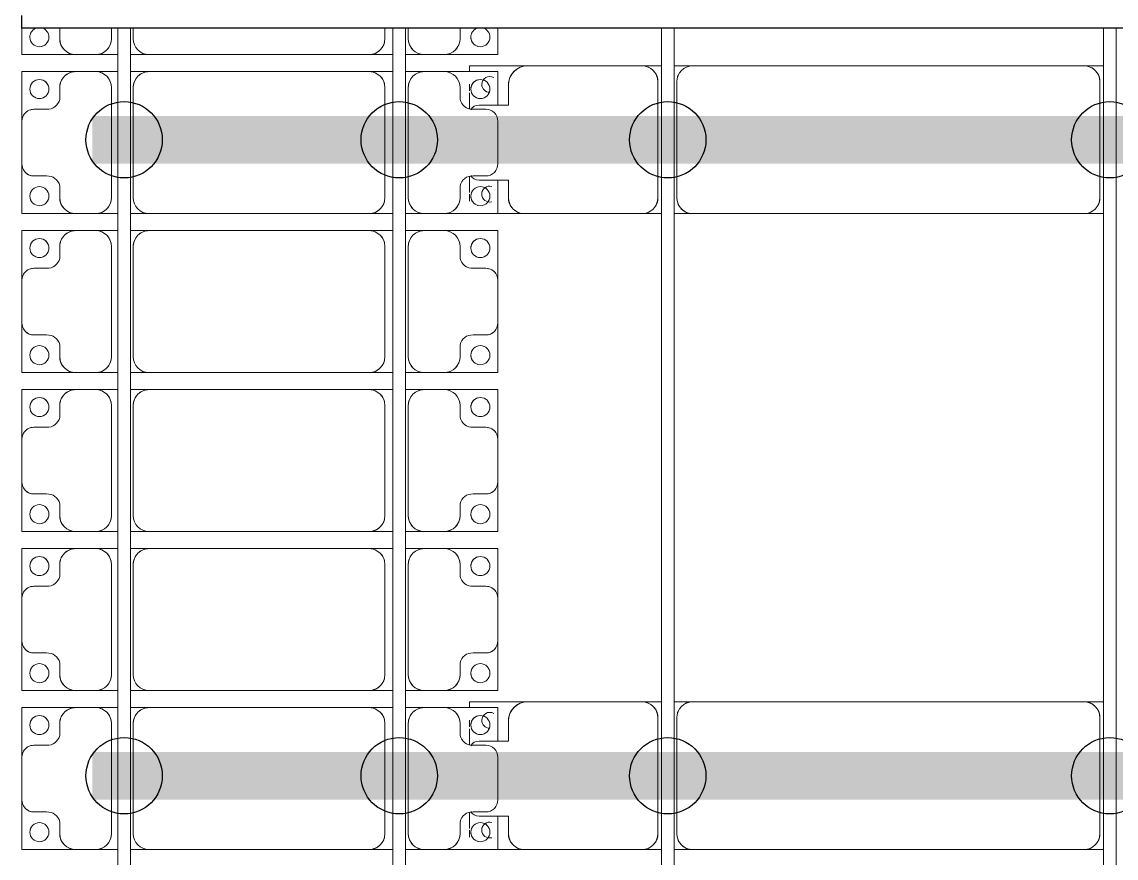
# Model space of a CAD drawing. Header units: millimetres. Extents: x -533732 to -130507, y -117886 to -23954.
# Drawn here: x -526231 to -522790, y -92395 to -89765 of the extents above; entities that cross this region are included whole.
import ezdxf

# ---------------------------------------------------------------- set-up
doc = ezdxf.new("R2010")
doc.units = ezdxf.units.MM
doc.layers.add('A-GENM', color=13, linetype='Continuous', lineweight=9)
doc.layers.add('S-BEAM', color=12, linetype='Continuous', lineweight=9)
doc.layers.add('GC-HOP 40x60 GIA CUONG', color=1, linetype='Continuous')

# ---------------------------------------------------------------- blocks, each defined once
blk = doc.blocks.new('Dầm C52 - Hộp 40x60-19816-BỐ TRÍ KHUNG KẾT CẤU BÈ PIN 06')
at = {"layer": 'S-BEAM', "color": 3, "lineweight": 25}
for p, q in [((-145891.1, -20), (-145891.1, 20)), ((145891.1, -20), (-145891.1, -20))]:
    blk.add_line(p, q, dxfattribs=at)
blk = doc.blocks.new('Dai phao do pin - DẢI PHAO ĐỠ PIN-V135-BỐ TRÍ KHUNG KẾT CẤU BÈ PIN 06')
at = {"layer": 'A-GENM', "color": 7}
for p, q in [((67088.9, 223.4), (67149.7, 223.4)), ((67088.9, 223.4), (67149.7, 223.4)), ((68380.3, 223.4), (67149.7, 223.4)), ((68380.3, 223.4), (68438.9, 223.4)), ((68380.3, 223.4), (68438.9, 223.4)), ((68478.9, 223.4), (68539.7, 223.4)), ((68478.9, 223.4), (68539.7, 223.4)), ((68909.7, 223.4), (68539.7, 223.4)), ((68909.7, 223.4), (69082.2, 223.4)), ((69082.2, 223.4), (68909.7, 223.4)), ((67099.7, 173.4), (67099.7, -191.6)), ((68430.3, -191.6), (68430.3, 173.4)), ((68489.7, 173.4), (68489.7, -191.6)), ((68959.7, 118.2), (68959.7, 173.4)), ((69082.2, 184), (69082.2, 162.5)), ((69082.2, 162.5), (69082.2, 184)), ((69082.2, 156.9), (69082.2, 106.1)), ((69082.2, 106.1), (69082.2, 156.9)), ((69052.2, 118.2), (68959.7, 118.2)), ((68959.7, -181.6), (68959.7, -118.2)), ((68959.7, -118.2), (69052.2, -118.2)), ((69082.2, -106.1), (69082.2, -156.9)), ((69082.2, -156.9), (69082.2, -106.1)), ((69082.2, -162.5), (69082.2, -184)), ((69082.2, -184), (69082.2, -162.5)), ((69082.2, -222.3), (69082.2, -241.6)), ((69082.2, -241.6), (69082.2, -222.3)), ((67149.7, -241.6), (67088.9, -241.6)), ((67149.7, -241.6), (67088.9, -241.6)), ((67149.7, -241.6), (68380.3, -241.6)), ((68438.9, -241.6), (68380.3, -241.6)), ((68438.9, -241.6), (68380.3, -241.6)), ((68539.7, -241.6), (68478.9, -241.6)), ((68539.7, -241.6), (68478.9, -241.6)), ((68539.7, -241.6), (68899.7, -241.6)), ((69082.2, -241.6), (68899.7, -241.6)), ((68899.7, -241.6), (69082.2, -241.6))]:
    blk.add_line(p, q, dxfattribs=at)
for centre, radius, start, end in [((67149.7, 173.4), 50, 90, 180), ((67149.7, 173.4), 50, 90, 120), ((68380.3, 173.4), 50, 0, 90), ((68380.3, 173.4), 50, 15, 90), ((68539.7, 173.4), 50, 90, 180), ((68539.7, 173.4), 50, 105, 180), ((68909.7, 173.4), 50, 0, 90), ((68909.7, 173.4), 50, 0, 75), ((67149.7, 173.4), 50, 150, 180), ((69018.6, 161.8), 25, 360, 105), ((69018.6, 161.8), 25, 0, 105), ((69018.6, 161.8), 25, 255, 360), ((69018.6, 161.8), 25, 270, 360), ((69052.2, 88.2), 30, 30, 90), ((69052.2, 88.2), 30, 30, 60), ((69052.2, -88.2), 30, 270, 330), ((69052.2, -88.2), 30, 300, 330), ((69052.2, -88.2), 30, 300, 315), ((69052.2, -88.2), 30, 300, 315), ((69018.6, -183.2), 25, 0, 90), ((69018.6, -183.2), 25, 0, 90), ((67149.7, -191.6), 50, 180, 270), ((67149.7, -191.6), 50, 180, 210), ((68380.3, -191.6), 50, 270, 360), ((68380.3, -191.6), 50, 330, 345), ((68539.7, -191.6), 50, 180, 270), ((68539.7, -191.6), 50, 180, 255), ((68899.7, -181.6), 60, 270, 360), ((68899.7, -181.6), 60, 300, 0), ((69018.6, -183.2), 25, 240, 360), ((69018.6, -183.2), 25, 240, 360), ((67149.7, -191.6), 50, 225, 255), ((68380.3, -191.6), 50, 270, 300)]:
    blk.add_arc(centre, radius, start, end, dxfattribs=at)
blk = doc.blocks.new('Dai phao do pin - DẢI PHAO ĐỠ PIN-V136-BỐ TRÍ KHUNG KẾT CẤU BÈ PIN 06')
at = {"layer": 'A-GENM', "color": 7}
for p, q in [((67088.9, 223.4), (67149.7, 223.4)), ((67088.9, 223.4), (67149.7, 223.4)), ((68380.3, 223.4), (67149.7, 223.4)), ((68380.3, 223.4), (68438.9, 223.4)), ((68380.3, 223.4), (68438.9, 223.4)), ((68478.9, 223.4), (68539.7, 223.4)), ((68478.9, 223.4), (68539.7, 223.4)), ((68909.7, 223.4), (68539.7, 223.4)), ((68909.7, 223.4), (69082.2, 223.4)), ((69082.2, 223.4), (68909.7, 223.4)), ((67099.7, 173.4), (67099.7, -191.6)), ((68430.3, -191.6), (68430.3, 173.4)), ((68489.7, 173.4), (68489.7, -191.6)), ((68959.7, 118.2), (68959.7, 173.4)), ((69082.2, 184), (69082.2, 162.5)), ((69082.2, 162.5), (69082.2, 184)), ((69082.2, 156.9), (69082.2, 106.1)), ((69082.2, 106.1), (69082.2, 156.9)), ((69052.2, 118.2), (68959.7, 118.2)), ((68959.7, -181.6), (68959.7, -118.2)), ((68959.7, -118.2), (69052.2, -118.2)), ((69082.2, -106.1), (69082.2, -156.9)), ((69082.2, -156.9), (69082.2, -106.1)), ((69082.2, -162.5), (69082.2, -184)), ((69082.2, -184), (69082.2, -162.5)), ((69082.2, -222.3), (69082.2, -241.6)), ((69082.2, -241.6), (69082.2, -222.3)), ((67149.7, -241.6), (67088.9, -241.6)), ((67149.7, -241.6), (67088.9, -241.6)), ((67149.7, -241.6), (68380.3, -241.6)), ((68438.9, -241.6), (68380.3, -241.6)), ((68438.9, -241.6), (68380.3, -241.6)), ((68539.7, -241.6), (68478.9, -241.6)), ((68539.7, -241.6), (68478.9, -241.6)), ((68539.7, -241.6), (68899.7, -241.6)), ((69082.2, -241.6), (68899.7, -241.6)), ((68899.7, -241.6), (69082.2, -241.6))]:
    blk.add_line(p, q, dxfattribs=at)
for centre, radius, start, end in [((67149.7, 173.4), 50, 90, 180), ((67149.7, 173.4), 50, 90, 120), ((68380.3, 173.4), 50, 0, 90), ((68380.3, 173.4), 50, 15, 90), ((68539.7, 173.4), 50, 90, 180), ((68539.7, 173.4), 50, 105, 180), ((68909.7, 173.4), 50, 0, 90), ((68909.7, 173.4), 50, 0, 75), ((67149.7, 173.4), 50, 150, 180), ((69018.6, 161.8), 25, 360, 105), ((69018.6, 161.8), 25, 0, 105), ((69018.6, 161.8), 25, 255, 360), ((69018.6, 161.8), 25, 270, 360), ((69052.2, 88.2), 30, 30, 90), ((69052.2, 88.2), 30, 30, 60), ((69052.2, -88.2), 30, 270, 330), ((69052.2, -88.2), 30, 300, 330), ((69052.2, -88.2), 30, 300, 315), ((69052.2, -88.2), 30, 300, 315), ((69018.6, -183.2), 25, 0, 90), ((69018.6, -183.2), 25, 0, 90), ((67149.7, -191.6), 50, 180, 270), ((67149.7, -191.6), 50, 180, 210), ((68380.3, -191.6), 50, 270, 360), ((68380.3, -191.6), 50, 330, 345), ((68539.7, -191.6), 50, 180, 270), ((68539.7, -191.6), 50, 180, 255), ((68899.7, -181.6), 60, 270, 360), ((68899.7, -181.6), 60, 300, 0), ((69018.6, -183.2), 25, 240, 360), ((69018.6, -183.2), 25, 240, 360), ((67149.7, -191.6), 50, 225, 255), ((68380.3, -191.6), 50, 270, 300)]:
    blk.add_arc(centre, radius, start, end, dxfattribs=at)
blk = doc.blocks.new('Dầm C52 - Dầm C52-19796-BỐ TRÍ KHUNG KẾT CẤU BÈ PIN 06')
at = {"layer": 'S-BEAM', "color": 1}
for p, q in [((-23413.3, 20), (-18653.3, 20)), ((-18653.3, -20), (-23413.3, -20))]:
    blk.add_line(p, q, dxfattribs=at)
blk = doc.blocks.new('Dai phaodi lai - DẢI PHAO ĐI LẠI-19048-BỐ TRÍ KHUNG KẾT CẤU BÈ PIN 06')
at = {"layer": 'A-GENM', "color": 7}
for p, q in [((57640, 748.4), (57723.2, 748.4)), ((57723.2, 748.4), (57640, 748.4)), ((57723.2, 748.4), (57723.2, 579.3)), ((57723.2, 579.3), (57723.2, 748.4)), ((57776.8, 748.4), (57881.8, 748.4)), ((57776.8, 579.3), (57776.8, 748.4)), ((57776.8, 748.4), (57776.8, 579.3)), ((57881.8, 748.4), (57776.8, 748.4)), ((58066.9, 748.4), (57933.1, 748.4)), ((58118.2, 748.4), (58223.2, 748.4)), ((58223.2, 748.4), (58118.2, 748.4)), ((58223.2, 748.4), (58223.2, 579.3)), ((58223.2, 579.3), (58223.2, 748.4)), ((58276.8, 748.4), (58433.1, 748.4)), ((58276.8, 579.3), (58276.8, 748.4)), ((58276.8, 748.4), (58276.8, 579.3)), ((58433.1, 748.4), (58276.8, 748.4)), ((58566.9, 748.4), (58433.1, 748.4)), ((58566.9, 748.4), (58723.2, 748.4)), ((58723.2, 748.4), (58566.9, 748.4)), ((58723.2, 748.4), (58723.2, 579.3)), ((58723.2, 579.3), (58723.2, 748.4)), ((58776.8, 748.4), (58933.1, 748.4)), ((58776.8, 579.3), (58776.8, 748.4)), ((58776.8, 748.4), (58776.8, 579.3)), ((58933.1, 748.4), (58776.8, 748.4)), ((59066.9, 748.4), (58933.1, 748.4)), ((59066.9, 748.4), (59223.2, 748.4)), ((59223.2, 748.4), (59066.9, 748.4)), ((59223.2, 748.4), (59223.2, 579.3)), ((59223.2, 579.3), (59223.2, 748.4)), ((59276.8, 748.4), (59433.1, 748.4)), ((59276.8, 579.3), (59276.8, 748.4)), ((59276.8, 748.4), (59276.8, 579.3)), ((59433.1, 748.4), (59276.8, 748.4)), ((59566.9, 748.4), (59433.1, 748.4)), ((59566.9, 748.4), (59723.2, 748.4)), ((59723.2, 748.4), (59566.9, 748.4)), ((59723.2, 748.4), (59723.2, 579.3)), ((59723.2, 579.3), (59723.2, 748.4)), ((59776.8, 748.4), (59881.8, 748.4)), ((59776.8, 579.3), (59776.8, 748.4)), ((59776.8, 748.4), (59776.8, 579.3)), ((59881.8, 748.4), (59776.8, 748.4)), ((60066.9, 748.4), (59933.1, 748.4)), ((60118.2, 748.4), (60223.2, 748.4)), ((60223.2, 748.4), (60118.2, 748.4)), ((60223.2, 748.4), (60223.2, 579.3)), ((60223.2, 579.3), (60223.2, 748.4)), ((57895.1, 710.4), (57895.1, 670.7)), ((58104.9, 670.7), (58104.9, 710.4)), ((58395.1, 710.4), (58395.1, 670.7)), ((58604.9, 670.7), (58604.9, 710.4)), ((58895.1, 710.4), (58895.1, 670.7)), ((59104.9, 670.7), (59104.9, 710.4)), ((59395.1, 710.4), (59395.1, 670.7)), ((59604.9, 670.7), (59604.9, 710.4)), ((59895.1, 710.4), (59895.1, 670.7)), ((60104.9, 670.7), (60104.9, 710.4)), ((57673.2, 629.3), (57640, 629.3)), ((57864.3, 629.3), (57826.8, 629.3)), ((58173.2, 629.3), (58135.7, 629.3)), ((58364.3, 629.3), (58326.8, 629.3)), ((58673.2, 629.3), (58635.7, 629.3)), ((58864.3, 629.3), (58826.8, 629.3)), ((59173.2, 629.3), (59135.7, 629.3)), ((59364.3, 629.3), (59326.8, 629.3)), ((59673.2, 629.3), (59635.7, 629.3)), ((59864.3, 629.3), (59826.8, 629.3)), ((60173.2, 629.3), (60135.7, 629.3)), ((57723.2, 516.7), (57723.2, 579.3)), ((57776.8, 579.3), (57776.8, 516.7)), ((58223.2, 516.7), (58223.2, 579.3)), ((58276.8, 579.3), (58276.8, 516.7)), ((58723.2, 516.7), (58723.2, 579.3)), ((58776.8, 579.3), (58776.8, 516.7)), ((59223.2, 516.7), (59223.2, 579.3)), ((59276.8, 579.3), (59276.8, 516.7)), ((59723.2, 516.7), (59723.2, 579.3)), ((59776.8, 579.3), (59776.8, 516.7)), ((60223.2, 516.7), (60223.2, 579.3)), ((57723.2, 516.7), (57723.2, 458.1)), ((57723.2, 516.7), (57723.2, 458.1)), ((57776.8, 458.1), (57776.8, 516.7)), ((57776.8, 458.1), (57776.8, 516.7)), ((58223.2, 516.7), (58223.2, 458.1)), ((58223.2, 516.7), (58223.2, 458.1)), ((58276.8, 458.1), (58276.8, 516.7)), ((58276.8, 458.1), (58276.8, 516.7)), ((58723.2, 516.7), (58723.2, 458.1)), ((58723.2, 516.7), (58723.2, 458.1)), ((58776.8, 458.1), (58776.8, 516.7)), ((58776.8, 458.1), (58776.8, 516.7)), ((59223.2, 516.7), (59223.2, 458.1)), ((59223.2, 516.7), (59223.2, 458.1)), ((59276.8, 458.1), (59276.8, 516.7)), ((59276.8, 458.1), (59276.8, 516.7)), ((59723.2, 516.7), (59723.2, 458.1)), ((59723.2, 516.7), (59723.2, 458.1)), ((59776.8, 458.1), (59776.8, 516.7)), ((59776.8, 458.1), (59776.8, 516.7)), ((60223.2, 516.7), (60223.2, 458.1)), ((60223.2, 516.7), (60223.2, 458.1)), ((57640, 466.7), (57673.2, 466.7)), ((57826.8, 466.7), (58173.2, 466.7)), ((58326.8, 466.7), (58673.2, 466.7)), ((58826.8, 466.7), (59173.2, 466.7)), ((59326.8, 466.7), (59673.2, 466.7)), ((59826.8, 466.7), (60173.2, 466.7)), ((57723.2, 418.1), (57723.2, 343.3)), ((57723.2, 418.1), (57723.2, 343.3)), ((57776.8, 343.3), (57776.8, 418.1)), ((57776.8, 343.3), (57776.8, 418.1)), ((58223.2, 418.1), (58223.2, 343.3)), ((58223.2, 418.1), (58223.2, 343.3)), ((58276.8, 343.3), (58276.8, 418.1)), ((58276.8, 343.3), (58276.8, 418.1)), ((58723.2, 418.1), (58723.2, 343.3)), ((58723.2, 418.1), (58723.2, 343.3)), ((58776.8, 343.3), (58776.8, 418.1)), ((58776.8, 343.3), (58776.8, 418.1)), ((59223.2, 418.1), (59223.2, 343.3)), ((59223.2, 418.1), (59223.2, 343.3)), ((59276.8, 343.3), (59276.8, 418.1)), ((59276.8, 343.3), (59276.8, 418.1)), ((59723.2, 418.1), (59723.2, 343.3)), ((59723.2, 418.1), (59723.2, 343.3)), ((59776.8, 343.3), (59776.8, 418.1)), ((59776.8, 343.3), (59776.8, 418.1)), ((60223.2, 418.1), (60223.2, 343.3)), ((60223.2, 418.1), (60223.2, 343.3)), ((57673.2, 393.3), (57640, 393.3)), ((58173.2, 393.3), (57826.8, 393.3)), ((58673.2, 393.3), (58326.8, 393.3)), ((59173.2, 393.3), (58826.8, 393.3)), ((59673.2, 393.3), (59326.8, 393.3)), ((60173.2, 393.3), (59826.8, 393.3)), ((57723.2, -348.3), (57723.2, 343.3)), ((57776.8, 343.3), (57776.8, -348.3)), ((58223.2, -348.3), (58223.2, 343.3)), ((58276.8, 343.3), (58276.8, -348.3)), ((58723.2, -348.3), (58723.2, 343.3)), ((58776.8, 343.3), (58776.8, -348.3)), ((59223.2, -348.3), (59223.2, 343.3)), ((59276.8, 343.3), (59276.8, -348.3)), ((59723.2, -348.3), (59723.2, 343.3)), ((59776.8, 343.3), (59776.8, -348.3)), ((60223.2, -348.3), (60223.2, 343.3)), ((57723.2, -348.3), (57723.2, -406.9)), ((57723.2, -348.3), (57723.2, -406.9)), ((57776.8, -406.9), (57776.8, -348.3)), ((57776.8, -406.9), (57776.8, -348.3)), ((58223.2, -348.3), (58223.2, -406.9)), ((58223.2, -348.3), (58223.2, -406.9)), ((58276.8, -406.9), (58276.8, -348.3)), ((58276.8, -406.9), (58276.8, -348.3)), ((58723.2, -348.3), (58723.2, -406.9)), ((58723.2, -348.3), (58723.2, -406.9)), ((58776.8, -406.9), (58776.8, -348.3)), ((58776.8, -406.9), (58776.8, -348.3)), ((59223.2, -348.3), (59223.2, -406.9)), ((59223.2, -348.3), (59223.2, -406.9)), ((59276.8, -406.9), (59276.8, -348.3)), ((59276.8, -406.9), (59276.8, -348.3)), ((59723.2, -348.3), (59723.2, -406.9)), ((59723.2, -348.3), (59723.2, -406.9)), ((59776.8, -406.9), (59776.8, -348.3)), ((59776.8, -406.9), (59776.8, -348.3)), ((60223.2, -348.3), (60223.2, -406.9)), ((60223.2, -348.3), (60223.2, -406.9)), ((57640, -398.3), (57673.2, -398.3)), ((57826.8, -398.3), (58173.2, -398.3)), ((58326.8, -398.3), (58673.2, -398.3)), ((58826.8, -398.3), (59173.2, -398.3)), ((59326.8, -398.3), (59673.2, -398.3)), ((59826.8, -398.3), (60173.2, -398.3)), ((57723.2, -446.9), (57723.2, -516.7)), ((57723.2, -446.9), (57723.2, -516.7)), ((57776.8, -516.7), (57776.8, -446.9)), ((57776.8, -516.7), (57776.8, -446.9)), ((58223.2, -446.9), (58223.2, -516.7)), ((58223.2, -446.9), (58223.2, -516.7)), ((58276.8, -516.7), (58276.8, -446.9)), ((58276.8, -516.7), (58276.8, -446.9)), ((58723.2, -446.9), (58723.2, -516.7)), ((58723.2, -446.9), (58723.2, -516.7)), ((58776.8, -516.7), (58776.8, -446.9)), ((58776.8, -516.7), (58776.8, -446.9)), ((59223.2, -446.9), (59223.2, -516.7)), ((59223.2, -446.9), (59223.2, -516.7)), ((59276.8, -516.7), (59276.8, -446.9)), ((59276.8, -516.7), (59276.8, -446.9)), ((59723.2, -446.9), (59723.2, -516.7)), ((59723.2, -446.9), (59723.2, -516.7)), ((59776.8, -516.7), (59776.8, -446.9)), ((59776.8, -516.7), (59776.8, -446.9)), ((60223.2, -446.9), (60223.2, -516.7)), ((60223.2, -446.9), (60223.2, -516.7)), ((57673.2, -466.7), (57640, -466.7)), ((58173.2, -466.7), (57826.8, -466.7)), ((58673.2, -466.7), (58326.8, -466.7)), ((59173.2, -466.7), (58826.8, -466.7)), ((59673.2, -466.7), (59326.8, -466.7)), ((60173.2, -466.7), (59826.8, -466.7)), ((57723.2, -579.3), (57723.2, -516.7)), ((57776.8, -516.7), (57776.8, -579.3)), ((58223.2, -579.3), (58223.2, -516.7)), ((58276.8, -516.7), (58276.8, -579.3)), ((58723.2, -579.3), (58723.2, -516.7)), ((58776.8, -516.7), (58776.8, -579.3)), ((59223.2, -579.3), (59223.2, -516.7)), ((59276.8, -516.7), (59276.8, -579.3)), ((59723.2, -579.3), (59723.2, -516.7)), ((59776.8, -516.7), (59776.8, -579.3)), ((60223.2, -579.3), (60223.2, -516.7)), ((57723.2, -579.3), (57723.2, -748.4)), ((57723.2, -748.4), (57723.2, -579.3)), ((57776.8, -748.4), (57776.8, -579.3)), ((57776.8, -579.3), (57776.8, -748.4)), ((58223.2, -579.3), (58223.2, -748.4)), ((58223.2, -748.4), (58223.2, -579.3)), ((58276.8, -748.4), (58276.8, -579.3)), ((58276.8, -579.3), (58276.8, -748.4)), ((58723.2, -579.3), (58723.2, -748.4)), ((58723.2, -748.4), (58723.2, -579.3)), ((58776.8, -748.4), (58776.8, -579.3)), ((58776.8, -579.3), (58776.8, -748.4)), ((59223.2, -579.3), (59223.2, -748.4)), ((59223.2, -748.4), (59223.2, -579.3)), ((59276.8, -748.4), (59276.8, -579.3)), ((59276.8, -579.3), (59276.8, -748.4)), ((59723.2, -579.3), (59723.2, -748.4)), ((59723.2, -748.4), (59723.2, -579.3)), ((59776.8, -748.4), (59776.8, -579.3)), ((59776.8, -579.3), (59776.8, -748.4)), ((60223.2, -579.3), (60223.2, -748.4)), ((60223.2, -748.4), (60223.2, -579.3)), ((57640, -629.3), (57673.2, -629.3)), ((57826.8, -629.3), (57864.3, -629.3)), ((58135.7, -629.3), (58173.2, -629.3)), ((58326.8, -629.3), (58364.3, -629.3)), ((58635.7, -629.3), (58673.2, -629.3)), ((58826.8, -629.3), (58864.3, -629.3)), ((59135.7, -629.3), (59173.2, -629.3)), ((59326.8, -629.3), (59364.3, -629.3)), ((59635.7, -629.3), (59673.2, -629.3)), ((59826.8, -629.3), (59864.3, -629.3)), ((60135.7, -629.3), (60173.2, -629.3)), ((57895.1, -670.7), (57895.1, -710.4)), ((58104.9, -710.4), (58104.9, -670.7)), ((58395.1, -670.7), (58395.1, -710.4)), ((58604.9, -710.4), (58604.9, -670.7)), ((58895.1, -670.7), (58895.1, -710.4)), ((59104.9, -710.4), (59104.9, -670.7)), ((59395.1, -670.7), (59395.1, -710.4)), ((59604.9, -710.4), (59604.9, -670.7)), ((59895.1, -670.7), (59895.1, -710.4)), ((60104.9, -710.4), (60104.9, -670.7)), ((57723.2, -748.4), (57640, -748.4)), ((57640, -748.4), (57723.2, -748.4)), ((57933.1, -748.4), (57776.8, -748.4)), ((57776.8, -748.4), (57933.1, -748.4)), ((57933.1, -748.4), (58066.9, -748.4)), ((58223.2, -748.4), (58066.9, -748.4)), ((58066.9, -748.4), (58223.2, -748.4)), ((58433.1, -748.4), (58276.8, -748.4)), ((58276.8, -748.4), (58433.1, -748.4)), ((58433.1, -748.4), (58566.9, -748.4)), ((58723.2, -748.4), (58566.9, -748.4)), ((58566.9, -748.4), (58723.2, -748.4)), ((58933.1, -748.4), (58776.8, -748.4)), ((58776.8, -748.4), (58933.1, -748.4)), ((58933.1, -748.4), (59066.9, -748.4)), ((59223.2, -748.4), (59066.9, -748.4)), ((59066.9, -748.4), (59223.2, -748.4)), ((59433.1, -748.4), (59276.8, -748.4)), ((59276.8, -748.4), (59433.1, -748.4)), ((59433.1, -748.4), (59566.9, -748.4)), ((59723.2, -748.4), (59566.9, -748.4)), ((59566.9, -748.4), (59723.2, -748.4)), ((59933.1, -748.4), (59776.8, -748.4)), ((59776.8, -748.4), (59933.1, -748.4)), ((59933.1, -748.4), (60066.9, -748.4)), ((60223.2, -748.4), (60066.9, -748.4)), ((60066.9, -748.4), (60223.2, -748.4))]:
    blk.add_line(p, q, dxfattribs=at)
for centre, radius, start, end in [((57668.4, 693.3), 30, 90, 165), ((57668.4, 693.3), 30, 90, 165), ((57668.4, 693.3), 30, 270, 90), ((57668.4, 693.3), 30, 360, 90), ((57831.6, 693.3), 30, 90, 270), ((57831.6, 693.3), 30, 90, 180), ((57831.6, 693.3), 30, 270, 90), ((57831.6, 693.3), 30, 270, 90), ((57933.1, 710.4), 38, 90, 180), ((58066.9, 710.4), 38, 0, 90), ((58168.4, 693.3), 30, 90, 270), ((58168.4, 693.3), 30, 90, 270), ((58168.4, 693.3), 30, 270, 90), ((58168.4, 693.3), 30, 360, 90), ((58331.6, 693.3), 30, 90, 270), ((58331.6, 693.3), 30, 90, 180), ((58331.6, 693.3), 30, 270, 90), ((58331.6, 693.3), 30, 270, 90), ((58433.1, 710.4), 38, 90, 180), ((58433.1, 710.4), 38, 90, 180), ((58433.1, 710.4), 38, 120, 180), ((58433.1, 710.4), 38, 120, 180), ((58433.1, 710.4), 38, 90, 105), ((58433.1, 710.4), 38, 90, 105), ((58566.9, 710.4), 38, 0, 90), ((58566.9, 710.4), 38, 75, 90), ((58566.9, 710.4), 38, 0, 90), ((58566.9, 710.4), 38, 75, 90), ((58566.9, 710.4), 38, 0, 60), ((58566.9, 710.4), 38, 0, 60), ((58668.4, 693.3), 30, 90, 270), ((58668.4, 693.3), 30, 90, 270), ((58668.4, 693.3), 30, 270, 90), ((58668.4, 693.3), 30, 0, 90), ((58831.6, 693.3), 30, 90, 270), ((58831.6, 693.3), 30, 90, 180), ((58831.6, 693.3), 30, 270, 90), ((58831.6, 693.3), 30, 270, 90), ((58933.1, 710.4), 38, 90, 180), ((58933.1, 710.4), 38, 90, 180), ((58933.1, 710.4), 38, 120, 180), ((58933.1, 710.4), 38, 120, 180), ((58933.1, 710.4), 38, 90, 105), ((58933.1, 710.4), 38, 90, 105), ((59066.9, 710.4), 38, 0, 90), ((59066.9, 710.4), 38, 75, 90), ((59066.9, 710.4), 38, 0, 90), ((59066.9, 710.4), 38, 75, 90), ((59066.9, 710.4), 38, 0, 60), ((59066.9, 710.4), 38, 0, 60), ((59168.4, 693.3), 30, 90, 270), ((59168.4, 693.3), 30, 90, 270), ((59168.4, 693.3), 30, 270, 90), ((59168.4, 693.3), 30, 0, 90), ((59331.6, 693.3), 30, 90, 270), ((59331.6, 693.3), 30, 90, 180), ((59331.6, 693.3), 30, 270, 90), ((59331.6, 693.3), 30, 270, 90), ((59433.1, 710.4), 38, 90, 180), ((59433.1, 710.4), 38, 90, 180), ((59433.1, 710.4), 38, 120, 180), ((59433.1, 710.4), 38, 120, 180), ((59433.1, 710.4), 38, 90, 105), ((59433.1, 710.4), 38, 90, 105), ((59566.9, 710.4), 38, 0, 90), ((59566.9, 710.4), 38, 75, 90), ((59566.9, 710.4), 38, 0, 90), ((59566.9, 710.4), 38, 75, 90), ((59566.9, 710.4), 38, 0, 60), ((59566.9, 710.4), 38, 0, 60), ((59668.4, 693.3), 30, 90, 270), ((59668.4, 693.3), 30, 90, 270), ((59668.4, 693.3), 30, 270, 90), ((59668.4, 693.3), 30, 0, 90), ((59831.6, 693.3), 30, 90, 270), ((59831.6, 693.3), 30, 90, 180), ((59831.6, 693.3), 30, 270, 90), ((59831.6, 693.3), 30, 270, 90), ((59933.1, 710.4), 38, 90, 180), ((60066.9, 710.4), 38, 0, 90), ((60168.4, 693.3), 30, 90, 270), ((60168.4, 693.3), 30, 90, 270), ((60168.4, 693.3), 30, 270, 90), ((60168.4, 693.3), 30, 0, 90), ((57668.4, 693.3), 30, 195, 270), ((57668.4, 693.3), 30, 195, 270), ((57668.4, 693.3), 30, 270, 345), ((57831.6, 693.3), 30, 195, 270), ((57855.2, 668.2), 40, 283.1885, 3.5081), ((58144.8, 668.2), 40, 176.4919, 256.8115), ((58168.4, 693.3), 30, 270, 345), ((58331.6, 693.3), 30, 195, 270), ((58355.2, 668.2), 40, 283.1885, 3.5081), ((58644.8, 668.2), 40, 176.4919, 256.8115), ((58668.4, 693.3), 30, 270, 345), ((58831.6, 693.3), 30, 195, 270), ((58855.2, 668.2), 40, 283.1885, 3.5081), ((59144.8, 668.2), 40, 176.4919, 256.8115), ((59168.4, 693.3), 30, 270, 345), ((59331.6, 693.3), 30, 195, 270), ((59355.2, 668.2), 40, 283.1885, 3.5081), ((59644.8, 668.2), 40, 176.4919, 256.8115), ((59668.4, 693.3), 30, 270, 345), ((59831.6, 693.3), 30, 195, 270), ((59855.2, 668.2), 40, 283.1885, 3.5081), ((60144.8, 668.2), 40, 176.4919, 256.8115), ((60168.4, 693.3), 30, 270, 345), ((57673.2, 579.3), 50, 0, 90), ((57673.2, 579.3), 50, 15, 90), ((57826.8, 579.3), 50, 90, 180), ((57826.8, 579.3), 50, 90, 165), ((58173.2, 579.3), 50, 0, 90), ((58173.2, 579.3), 50, 15, 90), ((58326.8, 579.3), 50, 90, 180), ((58326.8, 579.3), 50, 90, 165), ((58673.2, 579.3), 50, 0, 90), ((58673.2, 579.3), 50, 15, 90), ((58826.8, 579.3), 50, 90, 180), ((58826.8, 579.3), 50, 90, 165), ((59173.2, 579.3), 50, 0, 90), ((59173.2, 579.3), 50, 15, 90), ((59326.8, 579.3), 50, 90, 180), ((59326.8, 579.3), 50, 90, 165), ((59673.2, 579.3), 50, 360, 90), ((59673.2, 579.3), 50, 15, 90), ((59826.8, 579.3), 50, 90, 180), ((59826.8, 579.3), 50, 90, 165), ((60173.2, 579.3), 50, 360, 90), ((60173.2, 579.3), 50, 15, 90), ((57673.2, 516.7), 50, 270, 0), ((57826.8, 516.7), 50, 180, 270), ((58173.2, 516.7), 50, 270, 360), ((58326.8, 516.7), 50, 180, 270), ((58673.2, 516.7), 50, 270, 360), ((58826.8, 516.7), 50, 180, 270), ((59173.2, 516.7), 50, 270, 0), ((59326.8, 516.7), 50, 180, 270), ((59673.2, 516.7), 50, 270, 360), ((59826.8, 516.7), 50, 180, 270), ((60173.2, 516.7), 50, 270, 0), ((57673.2, 516.7), 50, 270, 345), ((57826.8, 516.7), 50, 195, 270), ((58173.2, 516.7), 50, 270, 345), ((58326.8, 516.7), 50, 195, 270), ((58673.2, 516.7), 50, 270, 345), ((58826.8, 516.7), 50, 195, 270), ((59173.2, 516.7), 50, 270, 345), ((59326.8, 516.7), 50, 195, 270), ((59673.2, 516.7), 50, 270, 345), ((59826.8, 516.7), 50, 195, 270), ((60173.2, 516.7), 50, 270, 345), ((57673.2, 343.3), 50, 360, 90), ((57673.2, 343.3), 50, 360, 75), ((57826.8, 343.3), 50, 90, 180), ((57826.8, 343.3), 50, 105, 135), ((58173.2, 343.3), 50, 360, 90), ((58173.2, 343.3), 50, 360, 75), ((58326.8, 343.3), 50, 90, 180), ((58326.8, 343.3), 50, 105, 135), ((58673.2, 343.3), 50, 0, 90), ((58673.2, 343.3), 50, 0, 75), ((58826.8, 343.3), 50, 90, 180), ((58826.8, 343.3), 50, 105, 135), ((59173.2, 343.3), 50, 0, 90), ((59173.2, 343.3), 50, 0, 75), ((59326.8, 343.3), 50, 90, 180), ((59326.8, 343.3), 50, 105, 135), ((59673.2, 343.3), 50, 360, 90), ((59673.2, 343.3), 50, 360, 75), ((59826.8, 343.3), 50, 90, 180), ((59826.8, 343.3), 50, 105, 135), ((60173.2, 343.3), 50, 360, 90), ((60173.2, 343.3), 50, 360, 75), ((57826.8, 343.3), 50, 150, 180), ((58326.8, 343.3), 50, 150, 180), ((58826.8, 343.3), 50, 150, 180), ((59326.8, 343.3), 50, 150, 180), ((59826.8, 343.3), 50, 150, 180), ((57673.2, -348.3), 50, 270, 0), ((57673.2, -348.3), 50, 270, 0), ((57826.8, -348.3), 50, 180, 270), ((57826.8, -348.3), 50, 195, 270), ((58173.2, -348.3), 50, 270, 0), ((58173.2, -348.3), 50, 270, 0), ((58326.8, -348.3), 50, 180, 270), ((58326.8, -348.3), 50, 195, 270), ((58673.2, -348.3), 50, 270, 360), ((58673.2, -348.3), 50, 270, 360), ((58826.8, -348.3), 50, 180, 270), ((58826.8, -348.3), 50, 195, 270), ((59173.2, -348.3), 50, 270, 0), ((59173.2, -348.3), 50, 270, 0), ((59326.8, -348.3), 50, 180, 270), ((59326.8, -348.3), 50, 195, 270), ((59673.2, -348.3), 50, 270, 0), ((59673.2, -348.3), 50, 270, 0), ((59826.8, -348.3), 50, 180, 270), ((59826.8, -348.3), 50, 195, 270), ((60173.2, -348.3), 50, 270, 0), ((60173.2, -348.3), 50, 270, 0), ((57673.2, -516.7), 50, 0, 90), ((57673.2, -516.7), 50, 15, 90), ((57826.8, -516.7), 50, 90, 180), ((57826.8, -516.7), 50, 90, 165), ((58173.2, -516.7), 50, 0, 90), ((58173.2, -516.7), 50, 15, 90), ((58326.8, -516.7), 50, 90, 180), ((58326.8, -516.7), 50, 90, 165), ((58673.2, -516.7), 50, 360, 90), ((58673.2, -516.7), 50, 15, 90), ((58826.8, -516.7), 50, 90, 180), ((58826.8, -516.7), 50, 90, 165), ((59173.2, -516.7), 50, 360, 90), ((59173.2, -516.7), 50, 15, 90), ((59326.8, -516.7), 50, 90, 180), ((59326.8, -516.7), 50, 90, 165), ((59673.2, -516.7), 50, 360, 90), ((59673.2, -516.7), 50, 15, 90), ((59826.8, -516.7), 50, 90, 180), ((59826.8, -516.7), 50, 90, 165), ((60173.2, -516.7), 50, 360, 90), ((60173.2, -516.7), 50, 15, 90), ((57673.2, -579.3), 50, 270, 0), ((57826.8, -579.3), 50, 180, 270), ((58173.2, -579.3), 50, 270, 360), ((58326.8, -579.3), 50, 180, 270), ((58673.2, -579.3), 50, 270, 0), ((58826.8, -579.3), 50, 180, 270), ((59173.2, -579.3), 50, 270, 0), ((59326.8, -579.3), 50, 180, 270), ((59673.2, -579.3), 50, 270, 360), ((59826.8, -579.3), 50, 180, 270), ((60173.2, -579.3), 50, 270, 360), ((57673.2, -579.3), 50, 270, 345), ((57826.8, -579.3), 50, 195, 270), ((58173.2, -579.3), 50, 270, 345), ((58326.8, -579.3), 50, 195, 270), ((58673.2, -579.3), 50, 270, 345), ((58826.8, -579.3), 50, 195, 270), ((59173.2, -579.3), 50, 270, 345), ((59326.8, -579.3), 50, 195, 270), ((59673.2, -579.3), 50, 270, 345), ((59826.8, -579.3), 50, 195, 270), ((60173.2, -579.3), 50, 270, 345), ((57855.2, -668.2), 40, 356.4919, 76.8115), ((58144.8, -668.2), 40, 103.1885, 183.5081), ((58355.2, -668.2), 40, 356.4919, 76.8115), ((58644.8, -668.2), 40, 103.1885, 183.5081), ((58855.2, -668.2), 40, 356.4919, 76.8115), ((59144.8, -668.2), 40, 103.1885, 183.5081), ((59355.2, -668.2), 40, 356.4919, 76.8115), ((59644.8, -668.2), 40, 103.1885, 183.5081), ((59855.2, -668.2), 40, 356.4919, 76.8115), ((60144.8, -668.2), 40, 103.1885, 183.5081), ((57668.4, -693.3), 30, 90, 165), ((57668.4, -693.3), 30, 90, 165), ((57668.4, -693.3), 30, 270, 90), ((57668.4, -693.3), 30, 15, 90), ((57831.6, -693.3), 30, 90, 270), ((57831.6, -693.3), 30, 90, 165), ((57831.6, -693.3), 30, 270, 90), ((57831.6, -693.3), 30, 270, 90), ((58168.4, -693.3), 30, 90, 270), ((58168.4, -693.3), 30, 90, 270), ((58168.4, -693.3), 30, 270, 90), ((58168.4, -693.3), 30, 15, 90), ((58331.6, -693.3), 30, 90, 270), ((58331.6, -693.3), 30, 90, 165), ((58331.6, -693.3), 30, 270, 90), ((58331.6, -693.3), 30, 270, 90), ((58668.4, -693.3), 30, 90, 270), ((58668.4, -693.3), 30, 90, 270), ((58668.4, -693.3), 30, 270, 90), ((58668.4, -693.3), 30, 15, 90), ((58831.6, -693.3), 30, 90, 270), ((58831.6, -693.3), 30, 90, 165), ((58831.6, -693.3), 30, 270, 90), ((58831.6, -693.3), 30, 270, 90), ((59168.4, -693.3), 30, 90, 270), ((59168.4, -693.3), 30, 90, 270), ((59168.4, -693.3), 30, 270, 90), ((59168.4, -693.3), 30, 15, 90), ((59331.6, -693.3), 30, 90, 270), ((59331.6, -693.3), 30, 90, 165), ((59331.6, -693.3), 30, 270, 90), ((59331.6, -693.3), 30, 270, 90), ((59668.4, -693.3), 30, 90, 270), ((59668.4, -693.3), 30, 90, 270), ((59668.4, -693.3), 30, 270, 90), ((59668.4, -693.3), 30, 15, 90), ((59831.6, -693.3), 30, 90, 270), ((59831.6, -693.3), 30, 90, 165), ((59831.6, -693.3), 30, 270, 90), ((59831.6, -693.3), 30, 270, 90), ((60168.4, -693.3), 30, 90, 270), ((60168.4, -693.3), 30, 90, 270), ((60168.4, -693.3), 30, 270, 90), ((60168.4, -693.3), 30, 15, 90), ((57668.4, -693.3), 30, 195, 270), ((57668.4, -693.3), 30, 195, 270), ((57668.4, -693.3), 30, 270, 360), ((57831.6, -693.3), 30, 180, 270), ((57933.1, -710.4), 38, 180, 270), ((57933.1, -710.4), 38, 180, 240), ((57933.1, -710.4), 38, 180, 270), ((57933.1, -710.4), 38, 180, 240), ((58066.9, -710.4), 38, 270, 360), ((58066.9, -710.4), 38, 270, 360), ((58066.9, -710.4), 38, 300, 360), ((58066.9, -710.4), 38, 300, 360), ((58168.4, -693.3), 30, 270, 360), ((58331.6, -693.3), 30, 180, 270), ((58433.1, -710.4), 38, 180, 270), ((58433.1, -710.4), 38, 180, 240), ((58433.1, -710.4), 38, 180, 270), ((58433.1, -710.4), 38, 180, 240), ((58566.9, -710.4), 38, 270, 360), ((58566.9, -710.4), 38, 270, 360), ((58566.9, -710.4), 38, 300, 360), ((58566.9, -710.4), 38, 300, 360), ((58668.4, -693.3), 30, 270, 360), ((58831.6, -693.3), 30, 180, 270), ((58933.1, -710.4), 38, 180, 270), ((58933.1, -710.4), 38, 180, 240), ((58933.1, -710.4), 38, 180, 270), ((58933.1, -710.4), 38, 180, 240), ((59066.9, -710.4), 38, 270, 0), ((59066.9, -710.4), 38, 270, 0), ((59066.9, -710.4), 38, 300, 0), ((59066.9, -710.4), 38, 300, 0), ((59168.4, -693.3), 30, 270, 360), ((59331.6, -693.3), 30, 180, 270), ((59433.1, -710.4), 38, 180, 270), ((59433.1, -710.4), 38, 180, 240), ((59433.1, -710.4), 38, 180, 270), ((59433.1, -710.4), 38, 180, 240), ((59566.9, -710.4), 38, 270, 0), ((59566.9, -710.4), 38, 270, 0), ((59566.9, -710.4), 38, 300, 0), ((59566.9, -710.4), 38, 300, 0), ((59668.4, -693.3), 30, 270, 0), ((59831.6, -693.3), 30, 180, 270), ((59933.1, -710.4), 38, 180, 270), ((59933.1, -710.4), 38, 180, 240), ((59933.1, -710.4), 38, 180, 270), ((59933.1, -710.4), 38, 180, 240), ((60066.9, -710.4), 38, 270, 360), ((60066.9, -710.4), 38, 270, 360), ((60066.9, -710.4), 38, 300, 0), ((60066.9, -710.4), 38, 300, 360), ((60168.4, -693.3), 30, 270, 360), ((57933.1, -710.4), 38, 255, 270), ((57933.1, -710.4), 38, 255, 270), ((58066.9, -710.4), 38, 270, 285), ((58066.9, -710.4), 38, 270, 285), ((58433.1, -710.4), 38, 255, 270), ((58433.1, -710.4), 38, 255, 270), ((58566.9, -710.4), 38, 270, 285), ((58566.9, -710.4), 38, 270, 285), ((58933.1, -710.4), 38, 255, 270), ((58933.1, -710.4), 38, 255, 270), ((59066.9, -710.4), 38, 270, 285), ((59066.9, -710.4), 38, 270, 285), ((59433.1, -710.4), 38, 255, 270), ((59433.1, -710.4), 38, 255, 270), ((59566.9, -710.4), 38, 270, 285), ((59566.9, -710.4), 38, 270, 285), ((59933.1, -710.4), 38, 255, 270), ((59933.1, -710.4), 38, 255, 270), ((60066.9, -710.4), 38, 270, 285), ((60066.9, -710.4), 38, 270, 285)]:
    blk.add_arc(centre, radius, start, end, dxfattribs=at)
blk = doc.blocks.new('HOBANMONG_BEPIN 6_rvt-1-BỐ TRÍ KHUNG KẾT CẤU BÈ PIN 06')
at = {"layer": 'A-GENM', "color": 3, "lineweight": 25}
for name, p, rotation in [('Dai phaodi lai - DẢI PHAO ĐI LẠI-19048-BỐ TRÍ KHUNG KẾT CẤU BÈ PIN 06', (-525482.5, -32144.9), 269.9997586098934), ('Dai phao do pin - DẢI PHAO ĐỠ PIN-V135-BỐ TRÍ KHUNG KẾT CẤU BÈ PIN 06', (-455741.5, -90145.2), 179.9997586099391), ('Dai phao do pin - DẢI PHAO ĐỠ PIN-V136-BỐ TRÍ KHUNG KẾT CẤU BÈ PIN 06', (-455741.5, -92145.2), 179.9997586099391)]:
    blk.add_blockref(name, p, dxfattribs=dict(at, rotation=rotation))
at = {"layer": 'S-BEAM', "color": 3, "lineweight": 25}
for name, p, rotation in [('Dầm C52 - Dầm C52-19796-BỐ TRÍ KHUNG KẾT CẤU BÈ PIN 06', (-525909.5, -71131.6), 89.99975860989407), ('Dầm C52 - Dầm C52-19796-BỐ TRÍ KHUNG KẾT CẤU BÈ PIN 06', (-525044.5, -71131.6), 89.99975860989407), ('Dầm C52 - Dầm C52-19796-BỐ TRÍ KHUNG KẾT CẤU BÈ PIN 06', (-524200.3, -71131.6), 89.99975860989407), ('Dầm C52 - Dầm C52-19796-BỐ TRÍ KHUNG KẾT CẤU BÈ PIN 06', (-522810.3, -71131.6), 89.99975860989407), ('Dầm C52 - Hộp 40x60-19816-BỐ TRÍ KHUNG KẾT CẤU BÈ PIN 06', (-380340, -89765.5), 359.9997586099392)]:
    blk.add_blockref(name, p, dxfattribs=dict(at, rotation=rotation))

msp = doc.modelspace()

# ---------------------------------------------------------------- linework, layer by layer
at = {"layer": 'GC-HOP 40x60 GIA CUONG', "const_width": 150}
for points in [[(-526009.5, -90136), (-511009.5, -90136)], [(-526009.5, -92136), (-511009.5, -92136)]]:
    msp.add_lwpolyline(points, dxfattribs=at)
at = {"layer": 'GC-HOP 40x60 GIA CUONG'}
for centre in [(-525909.5, -90136), (-525044.5, -90136), (-524200.3, -90136), (-522810.3, -90136), (-525909.5, -92136), (-525044.5, -92136), (-524200.3, -92136), (-522810.3, -92136)]:
    msp.add_circle(centre, 120, dxfattribs=at)

# ---------------------------------------------------------------- block references
at = {"lineweight": 5}
msp.add_blockref('HOBANMONG_BEPIN 6_rvt-1-BỐ TRÍ KHUNG KẾT CẤU BÈ PIN 06', (0, 0), dxfattribs=at)

doc.saveas('drawing.dxf')
